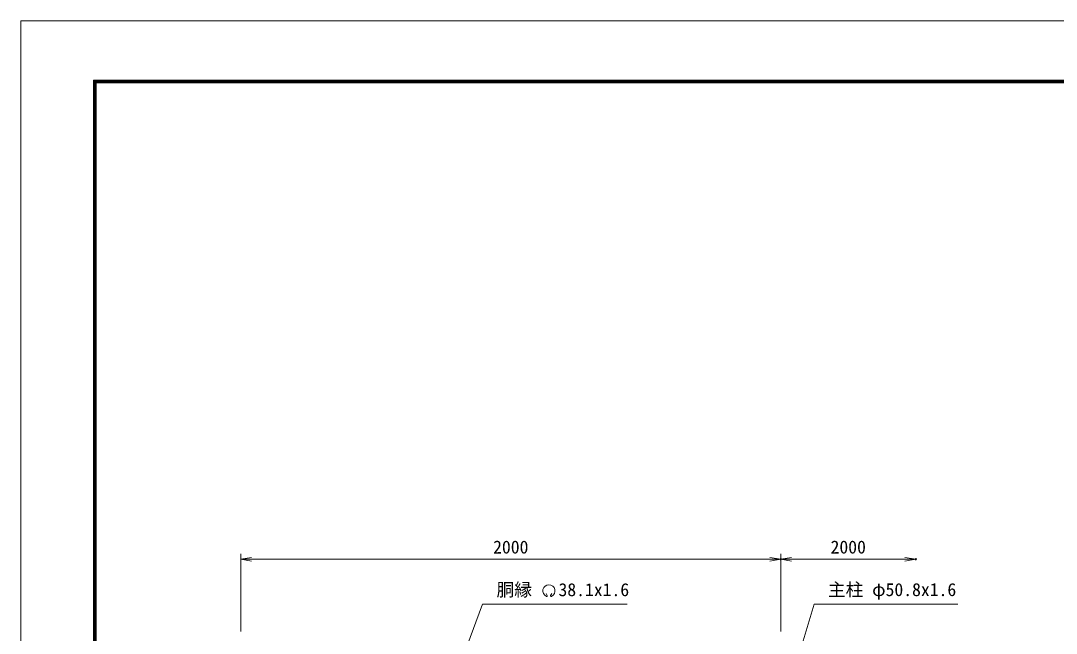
# Model space of a CAD drawing. Units: millimetres, scale not verified. Extents: x -4200 to 4200, y -2970 to 2970.
# Drawn here: x -4200 to -364, y 701 to 2970 of the extents above; entities that cross this region are included whole.
import ezdxf
from ezdxf.enums import TextEntityAlignment as Align

# ---------------------------------------------------------------- set-up
doc = ezdxf.new("R2010")
doc.units = ezdxf.units.MM
doc.header["$LTSCALE"] = 10
doc.header["$PDMODE"] = 32
doc.header["$PDSIZE"] = 5
for name, color, linetype, lineweight in [('0-2_D-STR-DIM', 7, 'Continuous', 13), ('0-3_0', 7, 'Continuous', 18), ('0-4_Defpoints', 253, 'Continuous', 18), ('0-A_D-STR-TXT', 7, 'Continuous', 13), ('0-C_D-TTL', 7, 'Continuous', 18)]:
    doc.layers.add(name, color=color, linetype=linetype, lineweight=lineweight)
doc.styles.add('ＭＳ ゴシック', font='')
doc.styles.get('ＭＳ ゴシック').set_extended_font_data('MS Gothic')

# ---------------------------------------------------------------- blocks, each defined once
blk = doc.blocks.new('_Open')
at = {"layer": '0-3_0'}
blk.add_line((-10, 1.667), (0, 0), dxfattribs=at)
blk.add_lwpolyline([(-10, -1.667), (0, 0), (-10, 0)], dxfattribs=at)

msp = doc.modelspace()

# ---------------------------------------------------------------- linework, layer by layer
at = {"layer": '0-2_D-STR-DIM'}
for p, q in [((-3384.97, 707.14), (-3384.97, 995.07)), ((-3384.97, 975.07), (-1384.97, 975.07)), ((-1384.97, 707.14), (-1384.97, 995.07)), ((-1384.97, 707.14), (-1384.97, 995.07)), ((-1384.97, 975.07), (-884.97, 975.07))]:
    msp.add_line(p, q, dxfattribs=at)
at = {"layer": '0-4_Defpoints'}
for p in [(-1384.97, 975.07), (-884.97, 975.07)]:
    msp.add_point(p, dxfattribs=at)
at = {"layer": '0-A_D-STR-TXT'}
for p, q in [((-2249.66, 840.95), (-2253.8, 848.13)), ((-2237.17, 840.95), (-2233.03, 848.13))]:
    msp.add_line(p, q, dxfattribs=at)
for points in [[(-1953.16, 808.07), (-2489.46, 808.07), (-2548.1, 651.51)], [(-729.36, 808.07), (-1261.02, 808.07), (-1368.3, 450.46)]]:
    msp.add_lwpolyline(points, dxfattribs=at)
for centre, radius, start, end in [((-2243.41, 858.11), 22.5, 294.32478, 245.67522), ((-2251.71, 839.71), 2.37, 245.67522, 30), ((-2235.12, 839.71), 2.37, 150, 294.32478)]:
    msp.add_arc(centre, radius, start, end, dxfattribs=at)
at = {"layer": '0-C_D-TTL', "color": 2}
msp.add_lwpolyline([(-4200, 2970.07), (4200, 2970.07), (4200, -2969.93), (-4200, -2969.93)], close=True, dxfattribs=at)
at = {"layer": '0-C_D-TTL'}
for points in [[(-3930, 2750.07), (3930, 2750.07), (3930, -2749.93), (-3930, -2749.93)], [(-3927.5, 2747.57), (3927.5, 2747.57), (3927.5, -2747.43), (-3927.5, -2747.43)], [(-3925, 2745.07), (3925, 2745.07), (3925, -2744.93), (-3925, -2744.93)], [(-3922.5, 2742.57), (3922.5, 2742.57), (3922.5, -2742.43), (-3922.5, -2742.43)], [(-3920, 2740.07), (3920, 2740.07), (3920, -2739.93), (-3920, -2739.93)]]:
    msp.add_lwpolyline(points, close=True, dxfattribs=at)

# ---------------------------------------------------------------- block references
at = {"layer": '0-2_D-STR-DIM', "xscale": 4, "yscale": 4, "rotation": 180}
for p in [(-3384.97, 975.07), (-1384.97, 975.07)]:
    msp.add_blockref('_Open', p, dxfattribs=at)
at = {"layer": '0-2_D-STR-DIM', "xscale": 4, "yscale": 4}
for p in [(-1384.97, 975.07), (-884.97, 975.07)]:
    msp.add_blockref('_Open', p, dxfattribs=at)

# ---------------------------------------------------------------- texts
at = {"layer": '0-2_D-STR-DIM', "style": 'ＭＳ ゴシック'}
for p in [(-2450.24, 981.82), (-1200.24, 981.82)]:
    msp.add_text('2000', height=48.09, dxfattribs=at).set_placement(p, align=Align.BOTTOM_LEFT)
at = {"layer": '0-A_D-STR-TXT', "style": 'ＭＳ ゴシック'}
for s, p in [('胴縁 \u300038.1x1.6', (-2437.52, 823.86)), ('主柱 φ50.8x1.6', (-1210.1, 824.09))]:
    msp.add_text(s, height=48.09, dxfattribs=at).set_placement(p, align=Align.BOTTOM_LEFT)

doc.saveas('drawing.dxf')
